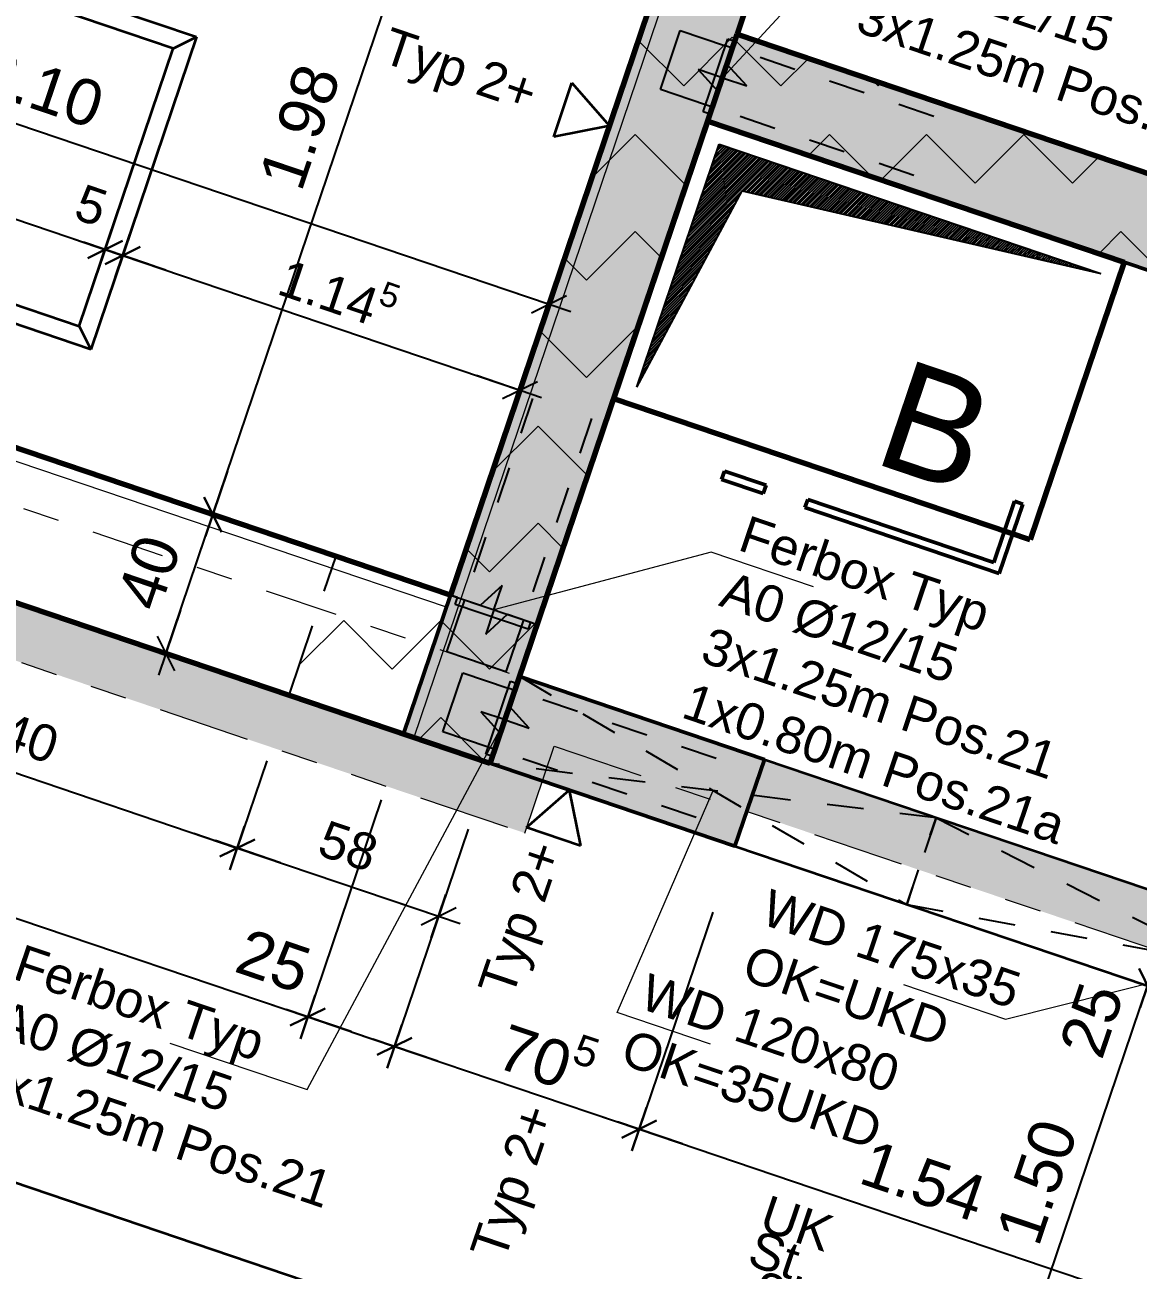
# Model space of a CAD drawing. Header units: metres. Extents: x 2661608 to 2661648.6, y 1209464.3 to 1209501.1.
# Drawn here: x 2661625.466 to 2661628.504, y 1209486.39 to 1209489.787 of the extents above; entities that cross this region are included whole.
import ezdxf

# ---------------------------------------------------------------- set-up
doc = ezdxf.new("R2010")
doc.units = ezdxf.units.M
doc.header["$PDMODE"] = 65
for name, pattern in [('AUSGEZOGEN', [0]), ('GETRENNT2_S6', [0.3, 0.2, -0.1]), ('PHANTOM2_S8', [0.3, 0.2, -0.05, 0, -0.05]), ('PUNKT2_S9', [0.4, 0.25, -0.05, 0, -0.05, 0, -0.05]), ('STRICHLINIE_S4', [0.1, 0.05, -0.05])]:
    doc.linetypes.add(name, pattern=pattern)
for name, color, linetype, lineweight in [('TB_639', 7, 'AUSGEZOGEN', 25), ('TB_640', 7, 'AUSGEZOGEN', 25), ('TB_641', 7, 'AUSGEZOGEN', 25), ('TB_642', 7, 'AUSGEZOGEN', 25), ('TB_643', 7, 'AUSGEZOGEN', 25), ('TB_646', 7, 'AUSGEZOGEN', 25), ('TB_649', 7, 'AUSGEZOGEN', 25), ('TB_651', 7, 'AUSGEZOGEN', 25)]:
    doc.layers.add(name, color=color, linetype=linetype, lineweight=lineweight)
doc.styles.add('ARIAL', font='arial.ttf')
doc.dimstyles.new('DIMSTYLE_11', dxfattribs={"dimtxt": 0.1, "dimasz": 0.125, "dimexe": 0, "dimexo": 0, "dimgap": 0.05, "dimtad": 2, "dimrnd": 0.005, "dimzin": 4, "dimdsep": 46, "dimtxsty": 'ARIAL', "dimblk1": 'ALL_ML_STRICH', "dimblk2": 'ALL_ML_STRICH', "dimsah": 1, "dimcen": 0, "dimclrd": 7, "dimclre": 7, "dimclrt": 7, "dimadec": 0, "dimazin": 0, "dimtfac": 1, "dimtdec": 0, "dimtix": 1, "dimtmove": 2, "dimatfit": 3, "dimfxl": 0, "dimtzin": 0, "dimlwd": 0, "dimlwe": 25, "dimarcsym": 0})
doc.dimstyles.new('DIMSTYLE_12', dxfattribs={"dimtxt": 0.1, "dimasz": 0.125, "dimexe": 0, "dimexo": 0, "dimgap": 0.05, "dimtad": 2, "dimdec": 1, "dimlfac": 100, "dimrnd": 0.5, "dimzin": 4, "dimdsep": 46, "dimtxsty": 'ARIAL', "dimblk1": 'ALL_ML_STRICH', "dimblk2": 'ALL_ML_STRICH', "dimsah": 1, "dimcen": 0, "dimclrd": 7, "dimclre": 7, "dimclrt": 7, "dimadec": 0, "dimazin": 0, "dimtfac": 1, "dimtdec": 0, "dimtix": 1, "dimtmove": 2, "dimatfit": 3, "dimfxl": 0, "dimtzin": 0, "dimlwd": 0, "dimlwe": 25, "dimarcsym": 0})
doc.dimstyles.new('DIMSTYLE_13', dxfattribs={"dimtxt": 0.1, "dimasz": 0.125, "dimexe": 0, "dimexo": 0, "dimgap": 0.05, "dimtad": 2, "dimdec": 3, "dimrnd": 0.005, "dimzin": 4, "dimdsep": 46, "dimtxsty": 'ARIAL', "dimblk1": 'ALL_ML_STRICH', "dimblk2": 'ALL_ML_STRICH', "dimsah": 1, "dimcen": 0, "dimclrd": 7, "dimclre": 7, "dimclrt": 7, "dimadec": 0, "dimazin": 0, "dimtfac": 1, "dimtdec": 0, "dimtix": 1, "dimtmove": 2, "dimatfit": 3, "dimfxl": 0, "dimtzin": 0, "dimlwd": 0, "dimlwe": 25, "dimarcsym": 0})
doc.dimstyles.new('DIMSTYLE_15', dxfattribs={"dimtxt": 0.1, "dimasz": 0.125, "dimexe": 0, "dimexo": 0, "dimgap": 0.05, "dimtad": 2, "dimdec": 1, "dimlfac": 100, "dimrnd": 0.5, "dimzin": 4, "dimdsep": 46, "dimtxsty": 'ARIAL', "dimblk1": 'ALL_ML_STRICH', "dimblk2": 'ALL_ML_STRICH', "dimsah": 1, "dimcen": 0, "dimclrd": 7, "dimclre": 7, "dimclrt": 7, "dimadec": 0, "dimazin": 0, "dimtfac": 1, "dimtdec": 0, "dimtix": 1, "dimtmove": 2, "dimatfit": 3, "dimfxl": 0, "dimtvp": 1.2, "dimtzin": 0, "dimlwd": 0, "dimlwe": 25, "dimarcsym": 0})
doc.dimstyles.new('DIMSTYLE_17', dxfattribs={"dimtxt": 0.1, "dimasz": 0.125, "dimexe": 0, "dimexo": 0, "dimgap": 0.05, "dimtad": 2, "dimdec": 1, "dimlfac": 100, "dimrnd": 0.5, "dimzin": 4, "dimdsep": 46, "dimtxsty": 'ARIAL', "dimblk1": 'ALL_ML_STRICH', "dimblk2": 'ALL_ML_STRICH', "dimsah": 1, "dimcen": 0, "dimclrd": 7, "dimclre": 7, "dimclrt": 7, "dimadec": 0, "dimazin": 0, "dimtfac": 1, "dimtdec": 0, "dimtix": 1, "dimtmove": 2, "dimatfit": 3, "dimfxl": 0, "dimtzin": 0, "dimlwd": 0, "dimlwe": 25, "dimarcsym": 0})
doc.dimstyles.new('DIMSTYLE_5', dxfattribs={"dimtxt": 0.125, "dimasz": 0.125, "dimexe": 0, "dimexo": 0, "dimgap": 0.0625, "dimtad": 2, "dimdec": 1, "dimlfac": 100, "dimrnd": 0.5, "dimzin": 4, "dimdsep": 46, "dimtxsty": 'ARIAL', "dimblk1": 'ALL_ML_STRICH', "dimblk2": 'ALL_ML_STRICH', "dimsah": 1, "dimcen": 0, "dimclrd": 7, "dimclre": 7, "dimclrt": 7, "dimadec": 0, "dimazin": 0, "dimtfac": 1, "dimtdec": 0, "dimtix": 1, "dimtmove": 2, "dimatfit": 3, "dimfxl": 0, "dimtvp": 1.2, "dimtzin": 0, "dimlwd": 0, "dimlwe": 25, "dimarcsym": 0})
doc.dimstyles.new('DIMSTYLE_7', dxfattribs={"dimtxt": 0.125, "dimasz": 0.125, "dimexe": 0, "dimexo": 0, "dimgap": 0.0625, "dimtad": 2, "dimrnd": 0.005, "dimzin": 4, "dimdsep": 46, "dimtxsty": 'ARIAL', "dimblk1": 'ALL_ML_STRICH', "dimblk2": 'ALL_ML_STRICH', "dimsah": 1, "dimcen": 0, "dimclrd": 7, "dimclre": 7, "dimclrt": 7, "dimadec": 0, "dimazin": 0, "dimtfac": 1, "dimtdec": 0, "dimtix": 1, "dimtmove": 2, "dimatfit": 3, "dimfxl": 0, "dimtzin": 0, "dimlwd": 0, "dimlwe": 25, "dimarcsym": 0})
doc.dimstyles.new('DIMSTYLE_9', dxfattribs={"dimtxt": 0.125, "dimasz": 0.125, "dimexe": 0, "dimexo": 0, "dimgap": 0.0625, "dimtad": 2, "dimdec": 1, "dimlfac": 100, "dimrnd": 0.5, "dimzin": 4, "dimdsep": 46, "dimtxsty": 'ARIAL', "dimblk1": 'ALL_ML_STRICH', "dimblk2": 'ALL_ML_STRICH', "dimsah": 1, "dimcen": 0, "dimclrd": 7, "dimclre": 7, "dimclrt": 7, "dimadec": 0, "dimazin": 0, "dimtfac": 1, "dimtdec": 0, "dimtix": 1, "dimtmove": 2, "dimatfit": 3, "dimfxl": 0, "dimtzin": 0, "dimlwd": 0, "dimlwe": 25, "dimarcsym": 0})

# ---------------------------------------------------------------- blocks, each defined once
blk = doc.blocks.new('ALL_ML_STRICH')
at = {"color": 0, "linetype": 'ByBlock', "lineweight": -2}
for p, q in [((-0.3, -0.3), (0.3, 0.3)), ((0, -0.5), (0, 0.5)), ((-1, 0), (0.5, 0))]:
    blk.add_line(p, q, dxfattribs=at)
blk = doc.blocks.new('*D36')
at = {"layer": 'DEFPOINTS', "color": 7, "linetype": 'AUSGEZOGEN', "lineweight": 25, "transparency": 16777216}
for p in [(2661618.345, 1209488.7132), (2661617.4509, 1209486.0726), (2661629.3768, 1209485.1245)]:
    blk.add_point(p, dxfattribs=at)
at = {"layer": 'TB_649', "color": 7, "linetype": 'AUSGEZOGEN', "lineweight": -2, "transparency": 16777216}
for p, q in [((2661617.4509, 1209486.0726), (2661617.4509, 1209486.0726)), ((2661617.4509, 1209486.0726), (2661628.4383, 1209482.3526)), ((2661628.4383, 1209482.3526), (2661628.4383, 1209482.3526))]:
    blk.add_line(p, q, dxfattribs=at)
at = {"layer": 'TB_649', "color": 7, "linetype": 'AUSGEZOGEN', "lineweight": 25, "transparency": 16777216, "xscale": 0.125, "yscale": 0.125, "zscale": 0.125}
for p, rotation in [((2661617.4509, 1209486.0726), 161.2952435380496), ((2661628.4383, 1209482.3526), 341.2952435380498)]:
    blk.add_blockref('ALL_ML_STRICH', p, dxfattribs=dict(at, rotation=rotation))
at = {"layer": 'TB_649', "color": 7, "linetype": 'AUSGEZOGEN', "lineweight": 25, "transparency": 16777216, "insert": (2661622.9856, 1209484.3198), "char_height": 0.125, "width": 0.625, "attachment_point": 5, "rotation": 341.2952, "style": 'ARIAL'}
blk.add_mtext('\\A1;{\\A1;{11.60\\H0.082500;\\S^ ;}}', dxfattribs=at)
blk = doc.blocks.new('*D141')
at = {"layer": 'DEFPOINTS', "color": 7, "linetype": 'AUSGEZOGEN', "lineweight": 25, "transparency": 16777216}
for p in [(2661625.8307, 1209492.6189), (2661624.5447, 1209488.9368), (2661624.5755, 1209488.9263)]:
    blk.add_point(p, dxfattribs=at)
at = {"layer": 'TB_649', "color": 7, "linetype": 'AUSGEZOGEN', "lineweight": -2, "transparency": 16777216}
for p, q in [((2661624.5755, 1209488.9263), (2661625.8262, 1209492.6204)), ((2661625.8262, 1209492.6204), (2661625.8262, 1209492.6204)), ((2661624.5755, 1209488.9263), (2661624.5755, 1209488.9263))]:
    blk.add_line(p, q, dxfattribs=at)
at = {"layer": 'TB_649', "color": 7, "linetype": 'AUSGEZOGEN', "lineweight": 25, "transparency": 16777216, "xscale": 0.125, "yscale": 0.125, "zscale": 0.125}
for p, rotation in [((2661625.8262, 1209492.6204), 71.29524323172566), ((2661624.5755, 1209488.9263), 251.2952432317257)]:
    blk.add_blockref('ALL_ML_STRICH', p, dxfattribs=dict(at, rotation=rotation))
at = {"layer": 'TB_649', "color": 7, "linetype": 'AUSGEZOGEN', "lineweight": 25, "transparency": 16777216, "insert": (2661625.0657, 1209490.7319), "char_height": 0.125, "width": 0.5, "attachment_point": 5, "rotation": 71.2952, "style": 'ARIAL'}
blk.add_mtext('\\A1;{\\A1;{3.90\\H0.082500;\\S^ ;}}', dxfattribs=at)
blk = doc.blocks.new('*D142')
at = {"layer": 'DEFPOINTS', "color": 7, "linetype": 'AUSGEZOGEN', "lineweight": 25, "transparency": 16777216}
for p in [(2661626.0515, 1209488.4266), (2661625.851, 1209488.0722), (2661626.4997, 1209487.8526)]:
    blk.add_point(p, dxfattribs=at)
at = {"layer": 'TB_649', "color": 7, "linetype": 'AUSGEZOGEN', "lineweight": -2, "transparency": 16777216}
for p, q in [((2661625.851, 1209488.0722), (2661625.9793, 1209488.4511)), ((2661625.9793, 1209488.4511), (2661625.9793, 1209488.4511)), ((2661625.851, 1209488.0722), (2661625.851, 1209488.0722))]:
    blk.add_line(p, q, dxfattribs=at)
at = {"layer": 'TB_649', "color": 7, "linetype": 'AUSGEZOGEN', "lineweight": 25, "transparency": 16777216, "xscale": 0.125, "yscale": 0.125, "zscale": 0.125}
for p, rotation in [((2661625.9793, 1209488.4511), 71.29524324471816), ((2661625.851, 1209488.0722), 251.2952432447182)]:
    blk.add_blockref('ALL_ML_STRICH', p, dxfattribs=dict(at, rotation=rotation))
at = {"layer": 'TB_649', "color": 7, "linetype": 'AUSGEZOGEN', "lineweight": 25, "transparency": 16777216, "insert": (2661625.8049, 1209488.2932), "char_height": 0.125, "width": 0.5, "attachment_point": 5, "rotation": 71.2952, "style": 'ARIAL'}
blk.add_mtext('\\A1;{\\A1;{40\\H0.082500;\\S^ ;}}', dxfattribs=at)
blk = doc.blocks.new('*D143')
at = {"layer": 'DEFPOINTS', "color": 7, "linetype": 'AUSGEZOGEN', "lineweight": 25, "transparency": 16777216}
for p in [(2661627.2629, 1209490.1069), (2661625.9793, 1209488.4511), (2661626.0515, 1209488.4266)]:
    blk.add_point(p, dxfattribs=at)
at = {"layer": 'TB_649', "color": 7, "linetype": 'AUSGEZOGEN', "lineweight": -2, "transparency": 16777216}
for p, q in [((2661625.9793, 1209488.4511), (2661626.6143, 1209490.3265)), ((2661627.0361, 1209490.1837), (2661626.6143, 1209490.3265)), ((2661625.9793, 1209488.4511), (2661625.9793, 1209488.4511))]:
    blk.add_line(p, q, dxfattribs=at)
at = {"layer": 'TB_649', "color": 7, "linetype": 'AUSGEZOGEN', "lineweight": 25, "transparency": 16777216, "xscale": 0.125, "yscale": 0.125, "zscale": 0.125}
for p, rotation in [((2661626.6143, 1209490.3265), 71.29524324471816), ((2661625.9793, 1209488.4511), 251.2952432447182)]:
    blk.add_blockref('ALL_ML_STRICH', p, dxfattribs=dict(at, rotation=rotation))
at = {"layer": 'TB_649', "color": 7, "linetype": 'AUSGEZOGEN', "lineweight": 25, "transparency": 16777216, "insert": (2661626.2165, 1209489.5092), "char_height": 0.125, "width": 0.5, "attachment_point": 5, "rotation": 71.2952, "style": 'ARIAL'}
blk.add_mtext('\\A1;{\\A1;{1.98\\H0.082500;\\S^ ;}}', dxfattribs=at)
blk = doc.blocks.new('*D148')
at = {"layer": 'DEFPOINTS', "color": 7, "linetype": 'AUSGEZOGEN', "lineweight": 25, "transparency": 16777216}
for p in [(2661623.97, 1209490.0476), (2661623.9605, 1209490.0195), (2661626.9155, 1209489.0806)]:
    blk.add_point(p, dxfattribs=at)
at = {"layer": 'TB_649', "color": 7, "linetype": 'AUSGEZOGEN', "lineweight": -2, "transparency": 16777216}
for p, q in [((2661623.9605, 1209490.0195), (2661623.9605, 1209490.0195)), ((2661623.9605, 1209490.0195), (2661626.8968, 1209489.0253)), ((2661626.8968, 1209489.0253), (2661626.8968, 1209489.0253))]:
    blk.add_line(p, q, dxfattribs=at)
at = {"layer": 'TB_649', "color": 7, "linetype": 'AUSGEZOGEN', "lineweight": 25, "transparency": 16777216, "xscale": 0.125, "yscale": 0.125, "zscale": 0.125}
for p, rotation in [((2661623.9605, 1209490.0195), 161.2952432271626), ((2661626.8968, 1209489.0253), 341.2952432271627)]:
    blk.add_blockref('ALL_ML_STRICH', p, dxfattribs=dict(at, rotation=rotation))
at = {"layer": 'TB_649', "color": 7, "linetype": 'AUSGEZOGEN', "lineweight": 25, "transparency": 16777216, "insert": (2661625.5112, 1209489.6156), "char_height": 0.125, "width": 0.5, "attachment_point": 5, "rotation": 341.2952, "style": 'ARIAL'}
blk.add_mtext('\\A1;{\\A1;{3.10\\H0.082500;\\S^ ;}}', dxfattribs=at)
blk = doc.blocks.new('*D191')
at = {"layer": 'DEFPOINTS', "color": 7, "linetype": 'AUSGEZOGEN', "lineweight": 25, "transparency": 16777216}
for p in [(2661624.8611, 1209488.4074), (2661624.7199, 1209487.9904), (2661626.1871, 1209487.9584)]:
    blk.add_point(p, dxfattribs=at)
at = {"layer": 'TB_649', "color": 7, "linetype": 'AUSGEZOGEN', "lineweight": -2, "transparency": 16777216}
for p, q in [((2661624.8007, 1209488.229), (2661624.7199, 1209487.9904)), ((2661624.7199, 1209487.9904), (2661626.0459, 1209487.5414)), ((2661626.1264, 1209487.779), (2661626.0459, 1209487.5414))]:
    blk.add_line(p, q, dxfattribs=at)
at = {"layer": 'TB_649', "color": 7, "linetype": 'AUSGEZOGEN', "lineweight": 25, "transparency": 16777216, "xscale": 0.125, "yscale": 0.125, "zscale": 0.125}
for p, rotation in [((2661624.7199, 1209487.9904), 161.2952432321875), ((2661626.0459, 1209487.5414), 341.2952432321875)]:
    blk.add_blockref('ALL_ML_STRICH', p, dxfattribs=dict(at, rotation=rotation))
at = {"layer": 'TB_649', "color": 7, "linetype": 'AUSGEZOGEN', "lineweight": 25, "transparency": 16777216, "insert": (2661625.4225, 1209487.8599), "char_height": 0.1, "width": 0.4, "attachment_point": 5, "rotation": 341.2952, "style": 'ARIAL'}
blk.add_mtext('\\A1;{\\A1;{1.40\\H0.066000;\\S^ ;}}', dxfattribs=at)
blk = doc.blocks.new('*D192')
at = {"layer": 'DEFPOINTS', "color": 7, "linetype": 'AUSGEZOGEN', "lineweight": 25, "transparency": 16777216}
for p in [(2661626.1871, 1209487.9584), (2661626.7365, 1209487.7724), (2661626.0459, 1209487.5414)]:
    blk.add_point(p, dxfattribs=at)
at = {"layer": 'TB_649', "color": 7, "linetype": 'AUSGEZOGEN', "lineweight": -2, "transparency": 16777216}
for p, q in [((2661626.1264, 1209487.779), (2661626.0459, 1209487.5414)), ((2661626.0459, 1209487.5414), (2661626.5953, 1209487.3554)), ((2661626.5953, 1209487.3554), (2661626.5953, 1209487.3554))]:
    blk.add_line(p, q, dxfattribs=at)
at = {"layer": 'TB_649', "color": 7, "linetype": 'AUSGEZOGEN', "lineweight": 25, "transparency": 16777216, "xscale": 0.125, "yscale": 0.125, "zscale": 0.125}
for p, rotation in [((2661626.0459, 1209487.5414), 161.2952432321875), ((2661626.5953, 1209487.3554), 341.2952432321875)]:
    blk.add_blockref('ALL_ML_STRICH', p, dxfattribs=dict(at, rotation=rotation))
at = {"layer": 'TB_649', "color": 7, "linetype": 'AUSGEZOGEN', "lineweight": 25, "transparency": 16777216, "insert": (2661626.3489, 1209487.5462), "char_height": 0.1, "width": 0.4, "attachment_point": 5, "rotation": 341.2952, "style": 'ARIAL'}
blk.add_mtext('\\A1;{\\A1;{58\\H0.066000;\\S^ ;}}', dxfattribs=at)
blk = doc.blocks.new('*D217')
at = {"layer": 'DEFPOINTS', "color": 7, "linetype": 'AUSGEZOGEN', "lineweight": 25, "transparency": 16777216}
for p in [(2661628.8629, 1209487.0525), (2661627.9124, 1209485.7906), (2661628.0493, 1209485.7443)]:
    blk.add_point(p, dxfattribs=at)
at = {"layer": 'TB_649', "color": 7, "linetype": 'AUSGEZOGEN', "lineweight": -2, "transparency": 16777216}
for p, q in [((2661627.7092, 1209487.4431), (2661628.5303, 1209487.1651)), ((2661628.0493, 1209485.7443), (2661628.5303, 1209487.1651)), ((2661628.0493, 1209485.7443), (2661628.0493, 1209485.7443))]:
    blk.add_line(p, q, dxfattribs=at)
at = {"layer": 'TB_649', "color": 7, "linetype": 'AUSGEZOGEN', "lineweight": 25, "transparency": 16777216, "xscale": 0.125, "yscale": 0.125, "zscale": 0.125}
for p, rotation in [((2661628.5303, 1209487.1651), 71.29524324579576), ((2661628.0493, 1209485.7443), 251.2952432457959)]:
    blk.add_blockref('ALL_ML_STRICH', p, dxfattribs=dict(at, rotation=rotation))
at = {"layer": 'TB_649', "color": 7, "linetype": 'AUSGEZOGEN', "lineweight": 25, "transparency": 16777216, "insert": (2661628.2283, 1209486.6304), "char_height": 0.125, "width": 0.5, "attachment_point": 5, "rotation": 71.2952, "style": 'ARIAL'}
blk.add_mtext('\\A1;{\\A1;{1.50\\H0.082500;\\S^ ;}}', dxfattribs=at)
blk = doc.blocks.new('*D218')
at = {"layer": 'DEFPOINTS', "color": 7, "linetype": 'AUSGEZOGEN', "lineweight": 25, "transparency": 16777216}
for p in [(2661628.9431, 1209487.2892), (2661628.5303, 1209487.1651), (2661628.8629, 1209487.0525)]:
    blk.add_point(p, dxfattribs=at)
at = {"layer": 'TB_649', "color": 7, "linetype": 'AUSGEZOGEN', "lineweight": -2, "transparency": 16777216}
for p, q in [((2661627.7092, 1209487.4431), (2661628.5303, 1209487.1651)), ((2661628.5303, 1209487.1651), (2661628.6105, 1209487.4019)), ((2661628.6105, 1209487.4019), (2661628.6105, 1209487.4019))]:
    blk.add_line(p, q, dxfattribs=at)
at = {"layer": 'TB_649', "color": 7, "linetype": 'AUSGEZOGEN', "lineweight": 25, "transparency": 16777216, "xscale": 0.125, "yscale": 0.125, "zscale": 0.125}
for p, rotation in [((2661628.6105, 1209487.4019), 71.29524324579576), ((2661628.5303, 1209487.1651), 251.2952432457959)]:
    blk.add_blockref('ALL_ML_STRICH', p, dxfattribs=dict(at, rotation=rotation))
at = {"layer": 'TB_649', "color": 7, "linetype": 'AUSGEZOGEN', "lineweight": 25, "transparency": 16777216, "insert": (2661628.3777, 1209487.0718), "char_height": 0.125, "width": 0.5, "attachment_point": 5, "rotation": 71.2952, "style": 'ARIAL'}
blk.add_mtext('\\A1;{\\A1;{25\\H0.082500;\\S^ ;}}', dxfattribs=at)
blk = doc.blocks.new('*D254')
at = {"layer": 'DEFPOINTS', "color": 7, "linetype": 'AUSGEZOGEN', "lineweight": 25, "transparency": 16777216}
for p in [(2661624.9278, 1209489.4308), (2661624.8811, 1209489.293), (2661625.6147, 1209488.9651)]:
    blk.add_point(p, dxfattribs=at)
at = {"layer": 'TB_649', "color": 7, "linetype": 'AUSGEZOGEN', "lineweight": -2, "transparency": 16777216}
for p, q in [((2661624.9278, 1209489.4308), (2661624.9278, 1209489.4308)), ((2661624.9278, 1209489.4308), (2661625.6855, 1209489.1742)), ((2661625.6855, 1209489.1742), (2661625.6855, 1209489.1742))]:
    blk.add_line(p, q, dxfattribs=at)
at = {"layer": 'TB_649', "color": 7, "linetype": 'AUSGEZOGEN', "lineweight": 25, "transparency": 16777216, "xscale": 0.125, "yscale": 0.125, "zscale": 0.125}
for p, rotation in [((2661624.9278, 1209489.4308), 161.2952432383846), ((2661625.6855, 1209489.1742), 341.2952432383847)]:
    blk.add_blockref('ALL_ML_STRICH', p, dxfattribs=dict(at, rotation=rotation))
at = {"layer": 'TB_649', "color": 7, "linetype": 'AUSGEZOGEN', "lineweight": 25, "transparency": 16777216, "insert": (2661625.3352, 1209489.4003), "char_height": 0.1, "width": 0.4, "attachment_point": 5, "rotation": 341.2952, "style": 'ARIAL'}
blk.add_mtext('\\A1;{\\A1;{80\\H0.066000;\\S^ ;}}', dxfattribs=at)
blk = doc.blocks.new('*D255')
at = {"layer": 'DEFPOINTS', "color": 7, "linetype": 'AUSGEZOGEN', "lineweight": 25, "transparency": 16777216}
for p in [(2661625.6855, 1209489.1742), (2661625.6147, 1209488.9651), (2661625.6461, 1209488.9017)]:
    blk.add_point(p, dxfattribs=at)
at = {"layer": 'TB_649', "color": 7, "linetype": 'AUSGEZOGEN', "lineweight": -2, "transparency": 16777216}
for p, q in [((2661625.6855, 1209489.1742), (2661625.6855, 1209489.1742)), ((2661625.6855, 1209489.1742), (2661625.7329, 1209489.1582)), ((2661625.7329, 1209489.1582), (2661625.7329, 1209489.1582))]:
    blk.add_line(p, q, dxfattribs=at)
at = {"layer": 'TB_649', "color": 7, "linetype": 'AUSGEZOGEN', "lineweight": 25, "transparency": 16777216, "xscale": 0.125, "yscale": 0.125, "zscale": 0.125}
for p, rotation in [((2661625.7329, 1209489.1582), 341.2952432383847), ((2661625.6855, 1209489.1742), 161.2952432383846)]:
    blk.add_blockref('ALL_ML_STRICH', p, dxfattribs=dict(at, rotation=rotation))
at = {"layer": 'TB_649', "color": 7, "linetype": 'AUSGEZOGEN', "lineweight": 25, "transparency": 16777216, "insert": (2661625.6475, 1209489.2945), "char_height": 0.1, "width": 0.3, "attachment_point": 5, "rotation": 341.2952, "style": 'ARIAL'}
blk.add_mtext('\\A1;{\\A1;{5\\H0.066000;\\S^ ;}}', dxfattribs=at)
blk = doc.blocks.new('*D256')
at = {"layer": 'DEFPOINTS', "color": 7, "linetype": 'AUSGEZOGEN', "lineweight": 25, "transparency": 16777216}
for p in [(2661625.7329, 1209489.1582), (2661625.6461, 1209488.9017), (2661626.6977, 1209488.4375)]:
    blk.add_point(p, dxfattribs=at)
at = {"layer": 'TB_649', "color": 7, "linetype": 'AUSGEZOGEN', "lineweight": -2, "transparency": 16777216}
for p, q in [((2661625.7329, 1209489.1582), (2661625.7329, 1209489.1582)), ((2661625.7329, 1209489.1582), (2661626.8174, 1209488.791)), ((2661626.8174, 1209488.791), (2661626.8174, 1209488.791))]:
    blk.add_line(p, q, dxfattribs=at)
at = {"layer": 'TB_649', "color": 7, "linetype": 'AUSGEZOGEN', "lineweight": 25, "transparency": 16777216, "xscale": 0.125, "yscale": 0.125, "zscale": 0.125}
for p, rotation in [((2661625.7329, 1209489.1582), 161.2952432383846), ((2661626.8174, 1209488.791), 341.2952432383847)]:
    blk.add_blockref('ALL_ML_STRICH', p, dxfattribs=dict(at, rotation=rotation))
at = {"layer": 'TB_649', "color": 7, "linetype": 'AUSGEZOGEN', "lineweight": 25, "transparency": 16777216, "insert": (2661626.3237, 1209489.0637), "char_height": 0.1, "width": 0.5, "attachment_point": 5, "rotation": 341.2952, "style": 'ARIAL'}
blk.add_mtext('\\A1;{\\A1;{1.14\\H0.066000;\\S5^ ;}}', dxfattribs=at)
blk = doc.blocks.new('*D290')
at = {"layer": 'DEFPOINTS', "color": 7, "linetype": 'AUSGEZOGEN', "lineweight": 25, "transparency": 16777216}
for p in [(2661623.5729, 1209488.8435), (2661623.3114, 1209488.0713), (2661626.4997, 1209487.8526)]:
    blk.add_point(p, dxfattribs=at)
at = {"layer": 'TB_649', "color": 7, "linetype": 'AUSGEZOGEN', "lineweight": -2, "transparency": 16777216}
for p, q in [((2661623.5121, 1209488.6639), (2661623.3114, 1209488.0713)), ((2661623.3114, 1209488.0713), (2661626.2382, 1209487.0804)), ((2661626.4389, 1209487.6729), (2661626.2382, 1209487.0804))]:
    blk.add_line(p, q, dxfattribs=at)
at = {"layer": 'TB_649', "color": 7, "linetype": 'AUSGEZOGEN', "lineweight": 25, "transparency": 16777216, "xscale": 0.125, "yscale": 0.125, "zscale": 0.125}
for p, rotation in [((2661623.3114, 1209488.0713), 161.2952432375796), ((2661626.2382, 1209487.0804), 341.2952432375796)]:
    blk.add_blockref('ALL_ML_STRICH', p, dxfattribs=dict(at, rotation=rotation))
at = {"layer": 'TB_649', "color": 7, "linetype": 'AUSGEZOGEN', "lineweight": 25, "transparency": 16777216, "insert": (2661624.8201, 1209487.6817), "char_height": 0.125, "width": 0.5, "attachment_point": 5, "rotation": 341.2952, "style": 'ARIAL'}
blk.add_mtext('\\A1;{\\A1;{3.09\\H0.082500;\\S^ ;}}', dxfattribs=at)
blk = doc.blocks.new('*D291')
at = {"layer": 'DEFPOINTS', "color": 7, "linetype": 'AUSGEZOGEN', "lineweight": 25, "transparency": 16777216}
for p in [(2661626.4997, 1209487.8526), (2661626.7365, 1209487.7724), (2661626.2382, 1209487.0804)]:
    blk.add_point(p, dxfattribs=at)
at = {"layer": 'TB_649', "color": 7, "linetype": 'AUSGEZOGEN', "lineweight": -2, "transparency": 16777216}
for p, q in [((2661626.4389, 1209487.6729), (2661626.2382, 1209487.0804)), ((2661626.6757, 1209487.5928), (2661626.475, 1209487.0002)), ((2661626.2382, 1209487.0804), (2661626.475, 1209487.0002))]:
    blk.add_line(p, q, dxfattribs=at)
at = {"layer": 'TB_649', "color": 7, "linetype": 'AUSGEZOGEN', "lineweight": 25, "transparency": 16777216, "xscale": 0.125, "yscale": 0.125, "zscale": 0.125}
for p, rotation in [((2661626.2382, 1209487.0804), 161.2952432375796), ((2661626.475, 1209487.0002), 341.2952432375796)]:
    blk.add_blockref('ALL_ML_STRICH', p, dxfattribs=dict(at, rotation=rotation))
at = {"layer": 'TB_649', "color": 7, "linetype": 'AUSGEZOGEN', "lineweight": 25, "transparency": 16777216, "insert": (2661626.145, 1209487.233), "char_height": 0.125, "width": 0.5, "attachment_point": 5, "rotation": 341.2952, "style": 'ARIAL'}
blk.add_mtext('\\A1;{\\A1;{25\\H0.082500;\\S^ ;}}', dxfattribs=at)
blk = doc.blocks.new('*D292')
at = {"layer": 'DEFPOINTS', "color": 7, "linetype": 'AUSGEZOGEN', "lineweight": 25, "transparency": 16777216}
for p in [(2661626.7365, 1209487.7724), (2661627.4042, 1209487.5463), (2661626.475, 1209487.0002)]:
    blk.add_point(p, dxfattribs=at)
at = {"layer": 'TB_649', "color": 7, "linetype": 'AUSGEZOGEN', "lineweight": -2, "transparency": 16777216}
for p, q in [((2661626.6757, 1209487.5928), (2661626.475, 1209487.0002)), ((2661627.3434, 1209487.3667), (2661627.1428, 1209486.7741)), ((2661626.475, 1209487.0002), (2661627.1428, 1209486.7741))]:
    blk.add_line(p, q, dxfattribs=at)
at = {"layer": 'TB_649', "color": 7, "linetype": 'AUSGEZOGEN', "lineweight": 25, "transparency": 16777216, "xscale": 0.125, "yscale": 0.125, "zscale": 0.125}
for p, rotation in [((2661626.475, 1209487.0002), 161.2952432375796), ((2661627.1428, 1209486.7741), 341.2952432375796)]:
    blk.add_blockref('ALL_ML_STRICH', p, dxfattribs=dict(at, rotation=rotation))
at = {"layer": 'TB_649', "color": 7, "linetype": 'AUSGEZOGEN', "lineweight": 25, "transparency": 16777216, "insert": (2661626.8938, 1209486.9795), "char_height": 0.125, "width": 0.5, "attachment_point": 5, "rotation": 341.2952, "style": 'ARIAL'}
blk.add_mtext('\\A1;{\\A1;{70\\H0.082500;\\S5^ ;}}', dxfattribs=at)
blk = doc.blocks.new('*D293')
at = {"layer": 'DEFPOINTS', "color": 7, "linetype": 'AUSGEZOGEN', "lineweight": 25, "transparency": 16777216}
for p in [(2661627.4042, 1209487.5463), (2661628.8629, 1209487.0525), (2661627.1428, 1209486.7741)]:
    blk.add_point(p, dxfattribs=at)
at = {"layer": 'TB_649', "color": 7, "linetype": 'AUSGEZOGEN', "lineweight": -2, "transparency": 16777216}
for p, q in [((2661627.3434, 1209487.3667), (2661627.1428, 1209486.7741)), ((2661628.8021, 1209486.8728), (2661628.6015, 1209486.2803)), ((2661627.1428, 1209486.7741), (2661628.6015, 1209486.2803))]:
    blk.add_line(p, q, dxfattribs=at)
at = {"layer": 'TB_649', "color": 7, "linetype": 'AUSGEZOGEN', "lineweight": 25, "transparency": 16777216, "xscale": 0.125, "yscale": 0.125, "zscale": 0.125}
for p, rotation in [((2661627.1428, 1209486.7741), 161.2952432375796), ((2661628.6015, 1209486.2803), 341.2952432375796)]:
    blk.add_blockref('ALL_ML_STRICH', p, dxfattribs=dict(at, rotation=rotation))
at = {"layer": 'TB_649', "color": 7, "linetype": 'AUSGEZOGEN', "lineweight": 25, "transparency": 16777216, "insert": (2661627.9177, 1209486.6328), "char_height": 0.125, "width": 0.5, "attachment_point": 5, "rotation": 341.2952, "style": 'ARIAL'}
blk.add_mtext('\\A1;{\\A1;{1.54\\H0.082500;\\S^ ;}}', dxfattribs=at)
at = {"layer": 'TB_649', "color": 7, "linetype": 'AUSGEZOGEN', "lineweight": 25, "transparency": 16777216, "insert": (2661627.4973, 1209486.5959), "char_height": 0.1, "width": 0.005, "attachment_point": 1, "rotation": 341.2952, "line_spacing_factor": 0.60241, "style": 'ARIAL'}
blk.add_mtext('UK St. -2.00', dxfattribs=at)

msp = doc.modelspace()

# ---------------------------------------------------------------- hatches: boundary and pattern name
at = {"layer": 'TB_639', "linetype": 'AUSGEZOGEN', "lineweight": 35, "transparency": 33554687}
msp.add_hatch(color=254, dxfattribs=at).paths.add_polyline_path([(2661630.9096, 1209490.8993), (2661630.2041, 1209488.8155), (2661627.4099, 1209489.7615), (2661627.4997, 1209490.0267), (2661627.2629, 1209490.1069), (2661626.4997, 1209487.8526), (2661627.4042, 1209487.5463), (2661627.4844, 1209487.7831), (2661626.8167, 1209488.0092), (2661627.3298, 1209489.5247), (2661630.124, 1209488.5787), (2661629.6108, 1209487.0632), (2661628.9431, 1209487.2892), (2661628.8629, 1209487.0525), (2661629.9095, 1209486.6981), (2661630.0378, 1209487.077), (2661631.2885, 1209490.771)])
at = {"layer": 'TB_640', "linetype": 'AUSGEZOGEN', "lineweight": 35, "transparency": 33554687}
for color, points in [(254, [(2661616.1958, 1209491.6579), (2661616.1477, 1209491.5159), (2661618.8282, 1209490.6083), (2661618.732, 1209490.3241), (2661626.8305, 1209487.5822), (2661626.9106, 1209487.819), (2661629.7048, 1209486.873), (2661631.1319, 1209491.0879), (2661644.8519, 1209486.4427), (2661644.9, 1209486.5848), (2661631.0379, 1209491.2781), (2661629.6108, 1209487.0632), (2661626.8167, 1209488.0092), (2661626.7365, 1209487.7724), (2661618.9222, 1209490.4181), (2661619.0184, 1209490.7023)]), (81, [(2661627.4837, 1209489.9793), (2661627.4997, 1209490.0267), (2661627.2629, 1209490.1069), (2661626.4997, 1209487.8526), (2661627.4042, 1209487.5463), (2661627.4203, 1209487.5937), (2661626.5631, 1209487.8839), (2661627.2943, 1209490.0435)])]:
    msp.add_hatch(color=color, dxfattribs=at).paths.add_polyline_path(points)
at = {"layer": 'TB_646', "linetype": 'AUSGEZOGEN', "lineweight": 18, "transparency": 33554687}
h = msp.add_hatch(dxfattribs=at)
h.set_pattern_fill('MUSTER', scale=0.1875, angle=45, style=0, pattern_type=2)
h.set_pattern_definition([(45, (-1e-16, 0.53033), (0, 0.265165042945), [0.1875, -0.1875]), (135, (-1e-16, 0.53033), (-0.265165042945, 0), [0.1875, -0.1875])])
h.paths.add_polyline_path([(2661630.2041, 1209488.8155), (2661627.4099, 1209489.7615), (2661627.4997, 1209490.0267), (2661627.2629, 1209490.1069), (2661626.628, 1209488.2315), (2661626.3154, 1209488.3373), (2661626.1871, 1209487.9584), (2661626.7365, 1209487.7724), (2661627.3298, 1209489.5247), (2661630.124, 1209488.5787), (2661629.5307, 1209486.8264), (2661629.9095, 1209486.6981), (2661631.1667, 1209490.411), (2661630.7878, 1209490.5393)], flags=0)
at = {"layer": 'TB_651', "linetype": 'AUSGEZOGEN', "lineweight": 25, "transparency": 33554687}
h = msp.add_hatch(dxfattribs=at)
h.set_pattern_fill('SCHRAFFUR_199', scale=0.05, style=0, pattern_type=2)
h.set_pattern_definition([(45, (0, 0), (-0.007071067811865, 0.007071067811865), []), (45, (-0.003536, 0.003536), (-0.007071067811865, 0.007071067811865), [])])
h.paths.add_polyline_path([(2661627.4237, 1209489.3345), (2661628.403, 1209489.1085), (2661627.3611, 1209489.4613), (2661627.1366, 1209488.7983)], flags=0)

# ---------------------------------------------------------------- linework, layer by layer
at = {"layer": 'TB_640', "color": 7, "linetype": 'PUNKT2_S9', "lineweight": 13, "transparency": 33554687}
for p, q in [((2661618.9222, 1209490.4181), (2661626.7365, 1209487.7724)), ((2661618.732, 1209490.3241), (2661626.8305, 1209487.5822)), ((2661626.7365, 1209487.7724), (2661626.8167, 1209488.0092)), ((2661626.8305, 1209487.5822), (2661626.9106, 1209487.819)), ((2661626.9106, 1209487.819), (2661629.7048, 1209486.873))]:
    msp.add_line(p, q, dxfattribs=at)
at = {"layer": 'TB_641', "color": 7, "linetype": 'AUSGEZOGEN', "lineweight": 18, "transparency": 33554687}
for p, q in [((2661627.9071, 1209491.9158), (2661626.5281, 1209487.843)), ((2661626.6167, 1209488.1983), (2661623.9173, 1209489.1123))]:
    msp.add_line(p, q, dxfattribs=at)
at = {"layer": 'TB_641', "color": 7, "linetype": 'AUSGEZOGEN', "lineweight": 50, "transparency": 33554687}
for p, q in [((2661627.2629, 1209490.1069), (2661626.628, 1209488.2315)), ((2661627.4099, 1209489.7615), (2661627.4997, 1209490.0267)), ((2661630.2041, 1209488.8155), (2661627.4099, 1209489.7615)), ((2661626.8167, 1209488.0092), (2661627.3298, 1209489.5247)), ((2661627.3298, 1209489.5247), (2661630.124, 1209488.5787)), ((2661626.4997, 1209487.8526), (2661626.628, 1209488.2315)), ((2661626.4997, 1209487.8526), (2661626.628, 1209488.2315)), ((2661626.8167, 1209488.0092), (2661627.4844, 1209487.7831)), ((2661627.4042, 1209487.5463), (2661626.4997, 1209487.8526)), ((2661627.4844, 1209487.7831), (2661627.4042, 1209487.5463))]:
    msp.add_line(p, q, dxfattribs=at)
at = {"layer": 'TB_641', "color": 7, "linetype": 'AUSGEZOGEN', "lineweight": 25, "transparency": 33554687}
for p, q in [((2661627.2005, 1209489.6107), (2661627.255, 1209489.7717)), ((2661627.255, 1209489.7717), (2661627.3782, 1209489.73)), ((2661627.4099, 1209489.7615), (2661627.3822, 1209489.6797)), ((2661627.4035, 1209489.7425), (2661627.4099, 1209489.7615)), ((2661627.3172, 1209489.5501), (2661627.3846, 1209489.749)), ((2661627.4035, 1209489.7425), (2661627.3298, 1209489.5247)), ((2661627.3846, 1209489.749), (2661627.4035, 1209489.7425)), ((2661627.3698, 1209489.6431), (2661627.3035, 1209489.6655)), ((2661627.3035, 1209489.6655), (2661627.3575, 1209489.6065)), ((2661627.4362, 1209489.6206), (2661627.3822, 1209489.6797)), ((2661627.3698, 1209489.6431), (2661627.4362, 1209489.6206)), ((2661627.3236, 1209489.569), (2661627.2005, 1209489.6107)), ((2661627.3575, 1209489.6065), (2661627.3298, 1209489.5247)), ((2661627.3362, 1209489.5436), (2661627.3172, 1209489.5501)), ((2661626.6469, 1209488.225), (2661626.628, 1209488.2315)), ((2661626.628, 1209488.2315), (2661626.7098, 1209488.2038)), ((2661626.7688, 1209488.2577), (2661626.7098, 1209488.2038)), ((2661626.7464, 1209488.1914), (2661626.7688, 1209488.2577)), ((2661626.6177, 1209488.0765), (2661626.6594, 1209488.1997)), ((2661626.6405, 1209488.2061), (2661626.6469, 1209488.225)), ((2661626.8394, 1209488.1387), (2661626.6405, 1209488.2061)), ((2661626.6469, 1209488.225), (2661626.8648, 1209488.1513)), ((2661626.7464, 1209488.1914), (2661626.7239, 1209488.1251)), ((2661626.7239, 1209488.1251), (2661626.783, 1209488.179)), ((2661626.783, 1209488.179), (2661626.8648, 1209488.1513)), ((2661626.8205, 1209488.1452), (2661626.7788, 1209488.022)), ((2661626.8458, 1209488.1577), (2661626.8394, 1209488.1387)), ((2661626.7788, 1209488.022), (2661626.6177, 1209488.0765)), ((2661626.6072, 1209487.8584), (2661626.6618, 1209488.0194)), ((2661626.6618, 1209488.0194), (2661626.7849, 1209487.9777)), ((2661626.724, 1209487.7978), (2661626.7913, 1209487.9967)), ((2661626.8102, 1209487.9903), (2661626.7365, 1209487.7724)), ((2661626.8167, 1209488.0092), (2661626.789, 1209487.9274)), ((2661626.7913, 1209487.9967), (2661626.8102, 1209487.9903)), ((2661626.8102, 1209487.9903), (2661626.8167, 1209488.0092)), ((2661626.8429, 1209487.8684), (2661626.789, 1209487.9274)), ((2661626.7766, 1209487.8908), (2661626.7103, 1209487.9133)), ((2661626.7103, 1209487.9133), (2661626.7642, 1209487.8542)), ((2661626.7766, 1209487.8908), (2661626.8429, 1209487.8684)), ((2661626.7304, 1209487.8167), (2661626.6072, 1209487.8584)), ((2661626.7642, 1209487.8542), (2661626.7365, 1209487.7724)), ((2661626.7429, 1209487.7913), (2661626.724, 1209487.7978))]:
    msp.add_line(p, q, dxfattribs=at)
at = {"layer": 'TB_641', "color": 7, "linetype": 'STRICHLINIE_S4', "lineweight": 25, "transparency": 33554687}
for p, q in [((2661627.3971, 1209489.7236), (2661627.3782, 1209489.73)), ((2661627.9465, 1209489.5376), (2661627.3971, 1209489.7236)), ((2661627.3426, 1209489.5626), (2661627.3236, 1209489.569)), ((2661627.892, 1209489.3766), (2661627.3426, 1209489.5626)), ((2661626.8519, 1209488.768), (2661626.6659, 1209488.2186)), ((2661627.0129, 1209488.7135), (2661626.8269, 1209488.1641)), ((2661626.6659, 1209488.2186), (2661626.6594, 1209488.1997)), ((2661626.8269, 1209488.1641), (2661626.8205, 1209488.1452)), ((2661626.8038, 1209487.9713), (2661626.7849, 1209487.9777)), ((2661627.3532, 1209487.7853), (2661626.8038, 1209487.9713)), ((2661626.7493, 1209487.8103), (2661626.7304, 1209487.8167)), ((2661627.2987, 1209487.6243), (2661626.7493, 1209487.8103))]:
    msp.add_line(p, q, dxfattribs=at)
at = {"layer": 'TB_641', "color": 7, "linetype": 'AUSGEZOGEN', "lineweight": 35, "transparency": 33554687}
for p, q in [((2661626.9095, 1209489.4815), (2661626.9593, 1209489.6288)), ((2661626.9593, 1209489.6288), (2661627.0616, 1209489.5121)), ((2661627.0616, 1209489.5121), (2661626.9095, 1209489.4815)), ((2661627.4844, 1209487.7831), (2661628.9431, 1209487.2892)), ((2661626.8353, 1209487.5972), (2661626.952, 1209487.6994)), ((2661626.952, 1209487.6994), (2661626.9825, 1209487.5474)), ((2661626.9825, 1209487.5474), (2661626.8353, 1209487.5972)), ((2661627.4042, 1209487.5463), (2661628.8629, 1209487.0525)), ((2661626.2791, 1209486.3436), (2661625.3035, 1209486.6739))]:
    msp.add_line(p, q, dxfattribs=at)
at = {"layer": 'TB_641', "color": 7, "linetype": 'AUSGEZOGEN', "lineweight": 25, "transparency": 33554687}
for points in [[(2661627.408, 1209489.7558), (2661627.408, 1209489.7558)], [(2661627.3298, 1209489.5247), (2661627.3298, 1209489.5247)], [(2661627.3362, 1209489.5436), (2661627.3362, 1209489.5436)], [(2661626.6336, 1209488.2295), (2661626.6336, 1209488.2295)], [(2661626.8458, 1209488.1577), (2661626.8458, 1209488.1577)], [(2661626.8648, 1209488.1513), (2661626.8648, 1209488.1513)], [(2661626.8147, 1209488.0035), (2661626.8147, 1209488.0035)], [(2661626.7429, 1209487.7913), (2661626.7429, 1209487.7913)], [(2661626.7365, 1209487.7724), (2661626.7365, 1209487.7724)]]:
    msp.add_lwpolyline(points, close=True, dxfattribs=at)
at = {"layer": 'TB_641', "color": 7, "linetype": 'AUSGEZOGEN', "lineweight": 50, "transparency": 33554687}
for points in [[(2661627.3298, 1209489.5247), (2661627.3298, 1209489.5247)], [(2661627.3298, 1209489.5247), (2661627.3298, 1209489.5247)], [(2661626.8648, 1209488.1513), (2661626.8648, 1209488.1513)], [(2661626.8648, 1209488.1513), (2661626.8648, 1209488.1513)], [(2661626.7365, 1209487.7724), (2661626.7365, 1209487.7724)], [(2661626.7365, 1209487.7724), (2661626.7365, 1209487.7724)]]:
    msp.add_lwpolyline(points, close=True, dxfattribs=at)
at = {"layer": 'TB_642', "color": 7, "linetype": 'AUSGEZOGEN', "lineweight": 70, "transparency": 33554687}
for p, q in [((2661627.8787, 1209491.9255), (2661626.628, 1209488.2315)), ((2661628.1155, 1209491.8453), (2661627.4099, 1209489.7615)), ((2661626.7365, 1209487.7724), (2661618.9222, 1209490.4181)), ((2661626.7365, 1209487.7724), (2661627.4099, 1209489.7615)), ((2661627.4099, 1209489.7615), (2661630.2041, 1209488.8155)), ((2661626.628, 1209488.2315), (2661623.6917, 1209489.2256))]:
    msp.add_line(p, q, dxfattribs=at)
at = {"layer": 'TB_642', "color": 7, "linetype": 'AUSGEZOGEN', "lineweight": 35, "transparency": 33554687}
for p, q in [((2661625.0822, 1209490.0428), (2661625.9347, 1209489.7542)), ((2661625.8713, 1209489.7229), (2661625.1135, 1209489.9794)), ((2661625.6147, 1209488.9651), (2661625.8713, 1209489.7229)), ((2661625.9347, 1209489.7542), (2661625.6461, 1209488.9017)), ((2661625.8713, 1209489.7229), (2661625.9347, 1209489.7542)), ((2661624.857, 1209489.2217), (2661625.6147, 1209488.9651)), ((2661625.6461, 1209488.9017), (2661624.7936, 1209489.1904)), ((2661625.6147, 1209488.9651), (2661625.6461, 1209488.9017))]:
    msp.add_line(p, q, dxfattribs=at)
at = {"layer": 'TB_643', "color": 7, "linetype": 'PHANTOM2_S8', "lineweight": 18, "transparency": 33554687}
msp.add_line((2661613.8118, 1209492.4123), (2661645.8408, 1209481.5681), dxfattribs=at)
at = {"layer": 'TB_646', "color": 7, "linetype": 'GETRENNT2_S6', "lineweight": 25, "transparency": 33554687}
for p, q in [((2661626.628, 1209488.2315), (2661627.2629, 1209490.1069)), ((2661627.4997, 1209490.0267), (2661627.4099, 1209489.7615)), ((2661627.4099, 1209489.7615), (2661630.2041, 1209488.8155)), ((2661627.3298, 1209489.5247), (2661626.7365, 1209487.7724)), ((2661630.124, 1209488.5787), (2661627.3298, 1209489.5247)), ((2661626.1871, 1209487.9584), (2661626.3154, 1209488.3373)), ((2661626.3154, 1209488.3373), (2661626.628, 1209488.2315)), ((2661626.7365, 1209487.7724), (2661626.1871, 1209487.9584))]:
    msp.add_line(p, q, dxfattribs=at)
at = {"layer": 'TB_649', "color": 7, "linetype": 'AUSGEZOGEN', "lineweight": 18, "transparency": 33554687}
for p, q in [((2661627.763, 1209490.0677), (2661627.3698, 1209489.6431)), ((2661627.3391, 1209488.3486), (2661626.7464, 1209488.1914)), ((2661627.6181, 1209488.2542), (2661627.3391, 1209488.3486)), ((2661626.2366, 1209486.8824), (2661626.7766, 1209487.8908)), ((2661625.8621, 1209487.0092), (2661626.2366, 1209486.8824))]:
    msp.add_line(p, q, dxfattribs=at)
at = {"layer": 'TB_649', "color": 7, "linetype": 'AUSGEZOGEN', "lineweight": 50, "transparency": 33554687}
for p, q in [((2661627.3752, 1209488.5697), (2661627.3675, 1209488.5469)), ((2661627.4889, 1209488.5312), (2661627.3752, 1209488.5697)), ((2661627.4812, 1209488.5085), (2661627.3675, 1209488.5469)), ((2661627.4812, 1209488.5085), (2661627.4889, 1209488.5312)), ((2661627.6026, 1209488.4927), (2661627.5949, 1209488.47)), ((2661628.1253, 1209488.2904), (2661627.5949, 1209488.47)), ((2661628.1103, 1209488.3208), (2661627.6026, 1209488.4927)), ((2661628.1667, 1209488.4875), (2661628.1103, 1209488.3208)), ((2661628.1894, 1209488.4798), (2661628.1253, 1209488.2904)), ((2661628.1894, 1209488.4798), (2661628.1667, 1209488.4875))]:
    msp.add_line(p, q, dxfattribs=at)
at = {"layer": 'TB_651', "color": 7, "linetype": 'AUSGEZOGEN', "lineweight": 70, "transparency": 33554687}
for p, q in [((2661627.0732, 1209488.7669), (2661627.3298, 1209489.5247)), ((2661627.3298, 1209489.5247), (2661628.4664, 1209489.1399)), ((2661628.4664, 1209489.1399), (2661628.2098, 1209488.3821)), ((2661628.2098, 1209488.3821), (2661627.0732, 1209488.7669))]:
    msp.add_line(p, q, dxfattribs=at)
at = {"layer": 'TB_651', "color": 7, "linetype": 'AUSGEZOGEN', "lineweight": 25, "transparency": 33554687}
for p, q in [((2661627.1366, 1209488.7983), (2661627.3611, 1209489.4613)), ((2661627.3611, 1209489.4613), (2661628.403, 1209489.1085)), ((2661627.1366, 1209488.7983), (2661627.4237, 1209489.3345)), ((2661627.4237, 1209489.3345), (2661628.403, 1209489.1085))]:
    msp.add_line(p, q, dxfattribs=at)
at = {"layer": 'TB_651', "color": 7, "linetype": 'STRICHLINIE_S4', "lineweight": 25, "transparency": 33554687}
for p, q in [((2661626.8167, 1209488.0092), (2661626.7365, 1209487.7724)), ((2661626.8167, 1209488.0092), (2661627.8729, 1209487.387)), ((2661627.9531, 1209487.6238), (2661626.7365, 1209487.7724)), ((2661627.8729, 1209487.387), (2661627.9531, 1209487.6238)), ((2661627.9531, 1209487.6238), (2661627.8729, 1209487.387)), ((2661627.9531, 1209487.6238), (2661629.5307, 1209486.8264)), ((2661627.8729, 1209487.387), (2661629.6108, 1209487.0632))]:
    msp.add_line(p, q, dxfattribs=at)
at = {"layer": 'TB_651', "color": 7, "linetype": 'AUSGEZOGEN', "lineweight": 18, "transparency": 33554687}
for p, q in [((2661627.0826, 1209487.0927), (2661627.3448, 1209487.6981)), ((2661628.1428, 1209487.0744), (2661628.7419, 1209487.2251)), ((2661627.8637, 1209487.1688), (2661628.1428, 1209487.0744)), ((2661627.3377, 1209487.0063), (2661627.0826, 1209487.0927))]:
    msp.add_line(p, q, dxfattribs=at)

# ---------------------------------------------------------------- texts
at = {"layer": 'TB_641', "color": 7, "linetype": 'AUSGEZOGEN', "lineweight": 18, "transparency": 33554687, "char_height": 0.1, "width": 0.481617, "attachment_point": 4, "style": 'ARIAL'}
for insert, rotation in [((2661626.445, 1209489.7208), 341.2952), ((2661626.7628, 1209487.1408), 71.2952), ((2661626.7413, 1209486.4221), 71.2952)]:
    msp.add_mtext('\\W1.00;Typ 2+', dxfattribs=dict(at, insert=insert, rotation=rotation))
at = {"layer": 'TB_649', "color": 7, "linetype": 'AUSGEZOGEN', "lineweight": 70, "transparency": 33554687, "char_height": 0.1, "attachment_point": 1, "rotation": 341.2952, "line_spacing_factor": 0.963855, "style": 'ARIAL'}
for s, insert, width in [('\\A1;{\\fArial|i0|b0;\\H0.100000;\\W1.000000;\\C7;Ferbox Typ }\\P{\\fArial|i0|b0;\\H0.100000;\\W1.000000;\\C7;A0 %%c12/15}\\P{\\fArial|i0|b0;\\H0.100000;\\W1.000000;\\C7;3x1.25m Pos.21}\\P', (2661627.8642, 1209490.1696), 1.063365), ('\\A1;{\\fArial|i0|b0;\\H0.100000;\\W1.000000;\\C7;Ferbox Typ }\\P{\\fArial|i0|b0;\\H0.100000;\\W1.000000;\\C7;A0 %%c12/15}\\P{\\fArial|i0|b0;\\H0.100000;\\W1.000000;\\C7;3x1.25m Pos.21}\\P{\\fArial|i0|b0;\\H0.100000;\\W1.000000;\\C7;1x0.80m Pos.21a}\\P', (2661627.4404, 1209488.4505), 1.141698), ('\\A1;{\\fArial|i0|b0;\\H0.100000;\\W1.000000;\\C7;Ferbox Typ }\\P{\\fArial|i0|b0;\\H0.100000;\\W1.000000;\\C7;A0 %%c12/15}\\P{\\fArial|i0|b0;\\H0.100000;\\W1.000000;\\C7;3x1.25m Pos.21}\\P', (2661625.4611, 1209487.2805), 1.063365)]:
    msp.add_mtext(s, dxfattribs=dict(at, insert=insert, width=width))
at = {"layer": 'TB_649', "color": 7, "linetype": 'AUSGEZOGEN', "lineweight": 50, "transparency": 33554687, "insert": (2661627.7737, 1209488.5951), "char_height": 0.3, "width": 0.427992, "attachment_point": 7, "rotation": 341.2952, "style": 'ARIAL'}
msp.add_mtext('\\W0.99;B', dxfattribs=at)
at = {"layer": 'TB_651', "color": 7, "linetype": 'AUSGEZOGEN', "lineweight": 35, "transparency": 33554687, "char_height": 0.1, "attachment_point": 1, "rotation": 341.2952, "line_spacing_factor": 0.963855, "style": 'ARIAL'}
for s, insert, width in [('\\A1;{\\fArial|i0|b0;\\H0.100000;\\W1.000000;\\C7;WD 175x35}\\P{\\fArial|i0|b0;\\H0.100000;\\W1.000000;\\C7;OK=UKD}\\P', (2661627.5018, 1209487.4308), 0.78299), ('\\A1;{\\fArial|i0|b0;\\H0.100000;\\W1.000000;\\C7;WD 120x80}\\P{\\fArial|i0|b0;\\H0.100000;\\W1.000000;\\C7;OK=35UKD}\\P', (2661627.1705, 1209487.2007), 0.786324)]:
    msp.add_mtext(s, dxfattribs=dict(at, insert=insert, width=width))

# ---------------------------------------------------------------- dimensions: what is measured, and where the dimension line sits
at = {"layer": 'TB_649', "color": 7, "linetype": 'AUSGEZOGEN', "lineweight": 25, "transparency": 33554687}
for base, p1, p2, angle, dimstyle, picture, middle in [((2661625.8262, 1209492.6204), (2661624.5755, 1209488.9263), (2661625.8262, 1209492.6204), 71.2952, 'DIMSTYLE_7', '*D141', (2661625.0657, 1209490.7319)), ((2661626.6143, 1209490.3265), (2661625.9793, 1209488.4511), (2661627.0361, 1209490.1837), 71.2952, 'DIMSTYLE_7', '*D143', (2661626.2165, 1209489.5092)), ((2661626.8968, 1209489.0253), (2661623.9605, 1209490.0195), (2661626.8968, 1209489.0253), 341.2952, 'DIMSTYLE_7', '*D148', (2661625.5112, 1209489.6156)), ((2661625.6855, 1209489.1742), (2661624.9278, 1209489.4308), (2661625.6855, 1209489.1742), 341.2952, 'DIMSTYLE_17', '*D254', (2661625.3352, 1209489.4003)), ((2661625.7329, 1209489.1582), (2661625.6855, 1209489.1742), (2661625.7329, 1209489.1582), 341.2952, 'DIMSTYLE_15', '*D255', (2661625.6475, 1209489.2945)), ((2661626.8174, 1209488.791), (2661625.7329, 1209489.1582), (2661626.8174, 1209488.791), 341.2952, 'DIMSTYLE_13', '*D256', (2661626.3237, 1209489.0637)), ((2661626.2382, 1209487.0804), (2661623.5121, 1209488.6639), (2661626.4389, 1209487.6729), 341.2952, 'DIMSTYLE_7', '*D290', (2661624.8201, 1209487.6817)), ((2661628.4383, 1209482.3526), (2661617.4509, 1209486.0726), (2661628.4383, 1209482.3526), 341.2952, 'DIMSTYLE_7', '*D36', (2661622.9856, 1209484.3198)), ((2661625.9793, 1209488.4511), (2661625.851, 1209488.0722), (2661625.9793, 1209488.4511), 71.2952, 'DIMSTYLE_5', '*D142', (2661625.8049, 1209488.2932)), ((2661626.0459, 1209487.5414), (2661624.8007, 1209488.229), (2661626.1264, 1209487.779), 341.2952, 'DIMSTYLE_11', '*D191', (2661625.4225, 1209487.8599)), ((2661626.5953, 1209487.3554), (2661626.1264, 1209487.779), (2661626.5953, 1209487.3554), 341.2952, 'DIMSTYLE_12', '*D192', (2661626.3489, 1209487.5462)), ((2661626.475, 1209487.0002), (2661626.4389, 1209487.6729), (2661626.6757, 1209487.5928), 341.2952, 'DIMSTYLE_5', '*D291', (2661626.145, 1209487.233)), ((2661627.1428, 1209486.7741), (2661626.6757, 1209487.5928), (2661627.3434, 1209487.3667), 341.2952, 'DIMSTYLE_9', '*D292', (2661626.8938, 1209486.9795)), ((2661628.6105, 1209487.4019), (2661627.7092, 1209487.4431), (2661628.6105, 1209487.4019), 71.2952, 'DIMSTYLE_5', '*D218', (2661628.3777, 1209487.0718)), ((2661628.5303, 1209487.1651), (2661628.0493, 1209485.7443), (2661627.7092, 1209487.4431), 71.2952, 'DIMSTYLE_7', '*D217', (2661628.2283, 1209486.6304))]:
    dim = msp.add_linear_dim(base=base, p1=p1, p2=p2, angle=angle, dimstyle=dimstyle, override={"dimpost": '<>', "dimclrd": 7, "dimclre": 7, "dimclrt": 7, "dimlwd": 0, "dimlwe": 25}, dxfattribs=at)
    dim.commit()
    dim.dimension.update_dxf_attribs({"geometry": picture, "text_midpoint": middle, "dimtype": 160})
dim = msp.add_linear_dim(base=(2661628.6015, 1209486.2803), p1=(2661627.3434, 1209487.3667), p2=(2661628.8021, 1209486.8728), angle=341.2952, text='<>\\XUK St. -2.00', dimstyle='DIMSTYLE_7', override={"dimpost": '<>', "dimclrd": 7, "dimclre": 7, "dimclrt": 7, "dimlwd": 0, "dimlwe": 25}, dxfattribs=at)
dim.commit()
dim.dimension.update_dxf_attribs({"geometry": '*D293', "text_midpoint": (2661627.9177, 1209486.6328), "dimtype": 160})

doc.saveas('drawing.dxf')
